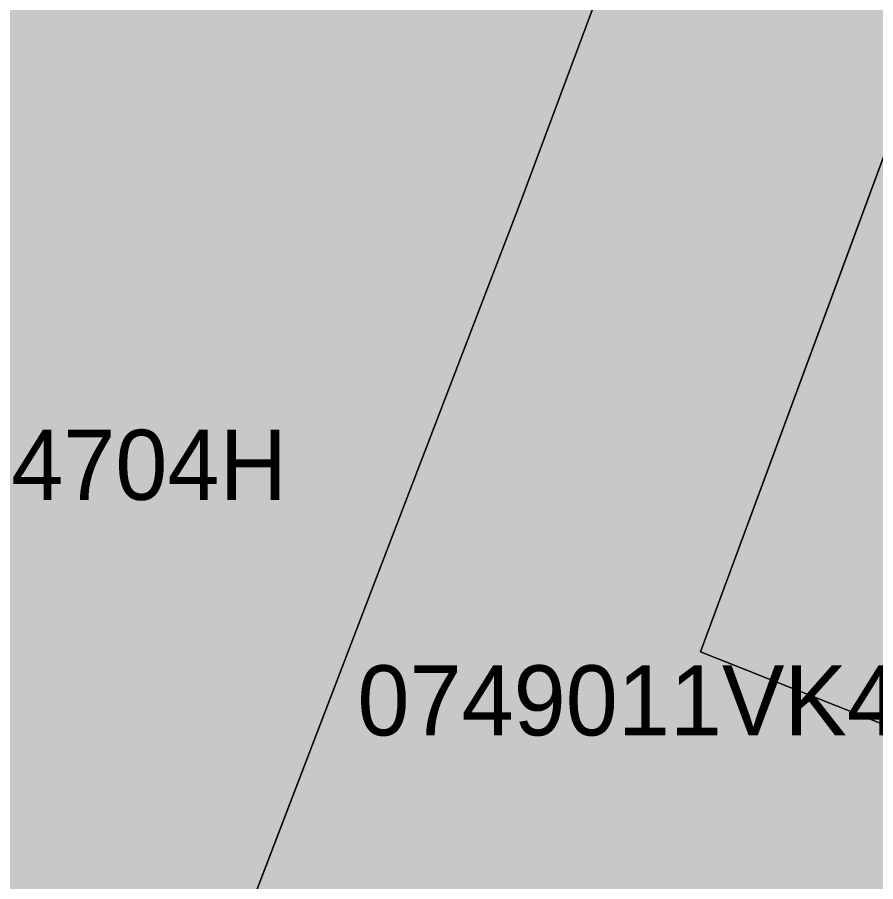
# Model space of a CAD drawing. Header units: metres. Extents: x -6 to 1255, y -2 to 532.
# Drawn here: x 954.17 to 966.43, y 169.31 to 181.65 of the extents above; entities that cross this region are included whole.
import ezdxf

# ---------------------------------------------------------------- set-up
doc = ezdxf.new("R2010")
doc.units = ezdxf.units.M
doc.header["$MEASUREMENT"] = 0
for name, color, linetype, lineweight, true_color in [('TPX_BUILDINGS', 7, 'CONTINUOUS', 0, 0x000000), ('TPX_BUILDINGS_HATCH', 7, 'CONTINUOUS', 0, 0xf0f0f0), ('TPX_BUILDINGS_SHADOWS_HATCH', 7, 'CONTINUOUS', 0, 0x000000), ('TPX_BUILDINGS_SHADOWS_OUTLINES', 7, 'CONTINUOUS', 0, 0x000000), ('TPX_CADASTRES', 7, 'CONTINUOUS', 0, 0x646464), ('TPX_CADASTRES_TEXT', 7, 'CONTINUOUS', 0, 0x000000)]:
    doc.layers.add(name, color=color, linetype=linetype, lineweight=lineweight, true_color=true_color)

msp = doc.modelspace()

# ---------------------------------------------------------------- hatches: boundary and pattern name
at = {"layer": 'TPX_BUILDINGS_HATCH'}
msp.add_hatch(color=256, dxfattribs=at).paths.add_polyline_path([(943.576, 168.624), (942.908, 166.933), (951.807, 163.521), (954.958, 162.313), (955.888, 164.743), (956.328, 165.903), (956.858, 167.283), (956.947, 167.514), (959.558, 174.323), (961.328, 178.933), (962.918, 183.193), (958.498, 185.403), (958.178, 185.563), (955.348, 186.974), (954.938, 187.173), (951.548, 188.533), (945.198, 172.673), (943.848, 169.313), (943.576, 168.624)])
h = msp.add_hatch(color=256, dxfattribs=at)
h.paths.add_polyline_path([(955.888, 164.743), (954.958, 162.313), (965.918, 158.113), (966.768, 160.303), (967.298, 161.633), (967.398, 161.883), (969.248, 166.543), (970.598, 169.943), (971.884, 173.18), (973.168, 176.413), (973.908, 178.293), (974.408, 179.553), (975.088, 181.273), (973.048, 182.074), (969.428, 183.494), (963.848, 185.683), (962.918, 183.193), (961.328, 178.933), (959.558, 174.323), (956.947, 167.514), (956.858, 167.283), (956.328, 165.903), (955.888, 164.743)])
h.paths.add_polyline_path([(963.928, 172.593), (966.988, 180.863), (969.848, 179.803), (966.518, 171.563), (963.928, 172.593)], flags=16)
at = {"layer": 'TPX_BUILDINGS_SHADOWS_HATCH'}
msp.add_hatch(color=256, dxfattribs=at).paths.add_polyline_path([(966.107, 178.482), (963.928, 172.593), (966.518, 171.563), (969.848, 179.803), (966.988, 180.863), (966.107, 178.482)])

# ---------------------------------------------------------------- linework, layer by layer
at = {"layer": 'TPX_BUILDINGS', "elevation": 0.042}
for points in [[(943.576, 168.624), (942.908, 166.933), (951.807, 163.521), (954.958, 162.313), (955.888, 164.743), (956.328, 165.903), (956.858, 167.283), (956.947, 167.514), (959.558, 174.323), (961.328, 178.933), (962.918, 183.193), (958.498, 185.403), (958.178, 185.563), (955.348, 186.974), (954.938, 187.173), (951.548, 188.533), (945.198, 172.673), (943.848, 169.313)], [(955.888, 164.743), (954.958, 162.313), (965.918, 158.113), (966.768, 160.303), (967.298, 161.633), (967.398, 161.883), (969.248, 166.543), (970.598, 169.943), (971.884, 173.18), (973.168, 176.413), (973.908, 178.293), (974.408, 179.553), (975.088, 181.273), (973.048, 182.074), (969.428, 183.494), (963.848, 185.683), (962.918, 183.193), (961.328, 178.933), (959.558, 174.323), (956.947, 167.514), (956.858, 167.283), (956.328, 165.903)], [(963.928, 172.593), (966.988, 180.863), (969.848, 179.803), (966.518, 171.563)]]:
    msp.add_lwpolyline(points, close=True, dxfattribs=at)
at = {"layer": 'TPX_BUILDINGS_SHADOWS_OUTLINES', "elevation": 0.039}
msp.add_lwpolyline([(966.107, 178.482), (963.928, 172.593), (966.518, 171.563), (969.848, 179.803), (966.988, 180.863)], close=True, dxfattribs=at)
at = {"layer": 'TPX_CADASTRES', "elevation": 0.024}
for points in [[(943.828, 169.264), (942.908, 166.934), (954.958, 162.314), (955.888, 164.744), (956.328, 165.904), (956.858, 167.284), (959.558, 174.324), (961.328, 178.934), (962.918, 183.194), (958.498, 185.404), (955.008, 187.144), (954.938, 187.174), (951.548, 188.534), (945.198, 172.674), (943.848, 169.314)], [(955.888, 164.744), (954.958, 162.314), (965.918, 158.114), (966.768, 160.304), (967.298, 161.634), (967.398, 161.884), (969.248, 166.544), (970.598, 169.944), (973.168, 176.414), (973.908, 178.294), (974.408, 179.554), (975.088, 181.274), (963.848, 185.684), (962.918, 183.194), (961.328, 178.934), (959.558, 174.324), (956.858, 167.284), (956.328, 165.904)]]:
    msp.add_lwpolyline(points, close=True, dxfattribs=at)

# ---------------------------------------------------------------- texts
at = {"layer": 'TPX_CADASTRES_TEXT'}
for s, p in [('0749012VK4704H', (947.094, 174.76, 0.024)), ('0749011VK4704H', (959.028, 171.398, 0.024))]:
    msp.add_text(s, height=1, dxfattribs=at).set_placement(p)

doc.saveas('drawing.dxf')
